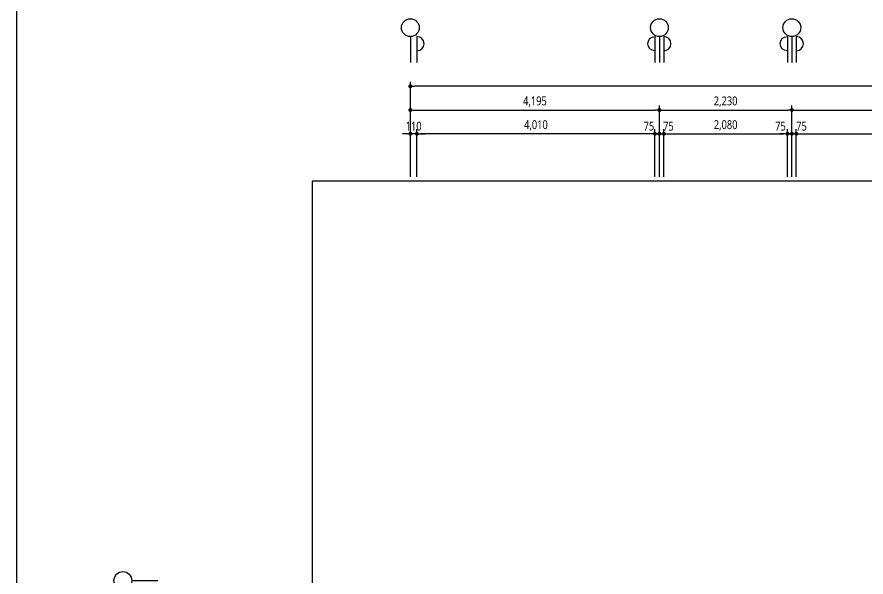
# Model space of a CAD drawing. Header units: millimetres. Extents: x -33000 to 294000, y 0 to 42408.
# Drawn here: x 253235 to 267536, y 18808 to 28242 of the extents above; entities that cross this region are included whole.
import ezdxf

# ---------------------------------------------------------------- set-up
doc = ezdxf.new("R2010")
doc.units = ezdxf.units.MM
doc.header["$LTSCALE"] = 50
doc.layers.add('arch', color=8, linetype='Continuous')
doc.layers.add('DIM', color=7, linetype='Continuous')
doc.layers.add('cloud', color=7, linetype='Continuous', true_color=0xb3ef8f, plot=False)
doc.styles.add('ANU-TEXT 0', font='malgun.ttf', dxfattribs={"width": 0.8})
doc.dimstyles.new('UDIM-외부', dxfattribs={"dimscale": 50, "dimtxt": 3, "dimasz": 1.33, "dimexe": 1.5, "dimexo": 1.5, "dimgap": 1, "dimtad": 1, "dimdec": 0, "dimzin": 0, "dimdsep": 46, "dimlunit": 6, "dimtxsty": 'ANU-TEXT 0', "dimblk": 'DOT', "dimcen": 0.09, "dimdle": 1.5, "dimclrd": 256, "dimclre": 256, "dimclrt": 3, "dimadec": 0, "dimazin": 0, "dimtfac": 1, "dimtdec": 0, "dimtix": 1, "dimtmove": 2, "dimatfit": 3, "dimfxl": 1.5, "dimtolj": 1, "dimtzin": 0, "dimlwd": -1, "dimarcsym": 0})

# ---------------------------------------------------------------- blocks, each defined once
blk = doc.blocks.new('중심')
blk.add_line((-350, 0), (0, 0))
blk.add_circle((-470, 0), 120)
blk = doc.blocks.new('_Dot')
at = {"color": 0, "linetype": 'ByBlock', "lineweight": -2}
blk.add_line((-0.5, 0), (-1, 0), dxfattribs=at)
at = {"color": 0, "linetype": 'ByBlock', "const_width": 0.5}
blk.add_lwpolyline([(-0.25, 0, 1), (0.25, 0, 1)], format="xyb", close=True, dxfattribs=at)
blk = doc.blocks.new('*D314')
at = {"transparency": 16777216}
for p, q in [((4054, 17470), (3987, 17470)), ((4120, 17470), (4195, 17470)), ((4262, 17470), (4328, 17470))]:
    blk.add_line(p, q, dxfattribs=at)
at = {"lineweight": -2, "transparency": 16777216}
for p, q in [((4120, 16745), (4120, 17545)), ((4195, 16745), (4195, 17545))]:
    blk.add_line(p, q, dxfattribs=at)
at = {"layer": 'Defpoints', "color": 0, "transparency": 16777216}
for p in [(4195, 17470), (4120, 16670), (4195, 16670)]:
    blk.add_point(p, dxfattribs=at)
at = {"transparency": 16777216, "xscale": 66.5, "yscale": 66.5, "zscale": 66.5}
blk.add_blockref('_Dot', (4120, 17470), dxfattribs=at)
at = {"transparency": 16777216, "xscale": 66.5, "yscale": 66.5, "zscale": 66.5, "rotation": 180}
blk.add_blockref('_Dot', (4195, 17470), dxfattribs=at)
at = {"transparency": 16777216, "insert": (4018, 17597), "char_height": 150, "attachment_point": 5, "style": 'ANU-TEXT 0'}
blk.add_mtext('\\A1;75', dxfattribs=at)
blk = doc.blocks.new('*D315')
at = {"transparency": 16777216}
for p, q in [((4129, 17470), (4062, 17470)), ((4195, 17470), (4270, 17470)), ((4337, 17470), (4403, 17470))]:
    blk.add_line(p, q, dxfattribs=at)
at = {"lineweight": -2, "transparency": 16777216}
for p, q in [((4195, 16745), (4195, 17545)), ((4270, 16745), (4270, 17545))]:
    blk.add_line(p, q, dxfattribs=at)
at = {"layer": 'Defpoints', "color": 0, "transparency": 16777216}
for p in [(4270, 17470), (4195, 16670), (4270, 16670)]:
    blk.add_point(p, dxfattribs=at)
at = {"transparency": 16777216, "xscale": 66.5, "yscale": 66.5, "zscale": 66.5}
blk.add_blockref('_Dot', (4195, 17470), dxfattribs=at)
at = {"transparency": 16777216, "xscale": 66.5, "yscale": 66.5, "zscale": 66.5, "rotation": 180}
blk.add_blockref('_Dot', (4270, 17470), dxfattribs=at)
at = {"transparency": 16777216, "insert": (4346, 17597), "char_height": 150, "attachment_point": 5, "style": 'ANU-TEXT 0'}
blk.add_mtext('\\A1;75', dxfattribs=at)
blk = doc.blocks.new('*D295')
at = {"lineweight": -2, "transparency": 16777216}
for p, q in [((4270, 16745), (4270, 17545)), ((6350, 16745), (6350, 17545))]:
    blk.add_line(p, q, dxfattribs=at)
at = {"transparency": 16777216}
blk.add_line((4337, 17470), (6284, 17470), dxfattribs=at)
at = {"layer": 'Defpoints', "color": 0, "transparency": 16777216}
for p in [(6350, 17470), (4270, 16670), (6350, 16670)]:
    blk.add_point(p, dxfattribs=at)
at = {"transparency": 16777216, "xscale": 66.5, "yscale": 66.5, "zscale": 66.5, "rotation": 180}
blk.add_blockref('_Dot', (4270, 17470), dxfattribs=at)
at = {"transparency": 16777216, "xscale": 66.5, "yscale": 66.5, "zscale": 66.5}
blk.add_blockref('_Dot', (6350, 17470), dxfattribs=at)
at = {"transparency": 16777216, "insert": (5310, 17610), "char_height": 150, "attachment_point": 5, "style": 'ANU-TEXT 0'}
blk.add_mtext('\\A1;2,080', dxfattribs=at)
blk = doc.blocks.new('*D296')
at = {"transparency": 16777216}
for p, q in [((6284, 17470), (6217, 17470)), ((6350, 17470), (6425, 17470)), ((6492, 17470), (6558, 17470))]:
    blk.add_line(p, q, dxfattribs=at)
at = {"lineweight": -2, "transparency": 16777216}
for p, q in [((6350, 16745), (6350, 17545)), ((6425, 16745), (6425, 17545))]:
    blk.add_line(p, q, dxfattribs=at)
at = {"layer": 'Defpoints', "color": 0, "transparency": 16777216}
for p in [(6425, 17470), (6350, 16670), (6425, 16670)]:
    blk.add_point(p, dxfattribs=at)
at = {"transparency": 16777216, "xscale": 66.5, "yscale": 66.5, "zscale": 66.5}
blk.add_blockref('_Dot', (6350, 17470), dxfattribs=at)
at = {"transparency": 16777216, "xscale": 66.5, "yscale": 66.5, "zscale": 66.5, "rotation": 180}
blk.add_blockref('_Dot', (6425, 17470), dxfattribs=at)
at = {"transparency": 16777216, "insert": (6233, 17597), "char_height": 150, "attachment_point": 5, "style": 'ANU-TEXT 0'}
blk.add_mtext('\\A1;75', dxfattribs=at)
blk = doc.blocks.new('*D297')
at = {"transparency": 16777216}
for p, q in [((6359, 17470), (6292, 17470)), ((6425, 17470), (6500, 17470)), ((6567, 17470), (6633, 17470))]:
    blk.add_line(p, q, dxfattribs=at)
at = {"lineweight": -2, "transparency": 16777216}
for p, q in [((6425, 16745), (6425, 17545)), ((6500, 16745), (6500, 17545))]:
    blk.add_line(p, q, dxfattribs=at)
at = {"layer": 'Defpoints', "color": 0, "transparency": 16777216}
for p in [(6500, 17470), (6425, 16670), (6500, 16670)]:
    blk.add_point(p, dxfattribs=at)
at = {"transparency": 16777216, "xscale": 66.5, "yscale": 66.5, "zscale": 66.5}
blk.add_blockref('_Dot', (6425, 17470), dxfattribs=at)
at = {"transparency": 16777216, "xscale": 66.5, "yscale": 66.5, "zscale": 66.5, "rotation": 180}
blk.add_blockref('_Dot', (6500, 17470), dxfattribs=at)
at = {"transparency": 16777216, "insert": (6588, 17597), "char_height": 150, "attachment_point": 5, "style": 'ANU-TEXT 0'}
blk.add_mtext('\\A1;75', dxfattribs=at)
blk = doc.blocks.new('*D316')
at = {"lineweight": -2, "transparency": 16777216}
for p, q in [((110, 16745), (110, 17545)), ((4120, 16745), (4120, 17545))]:
    blk.add_line(p, q, dxfattribs=at)
at = {"transparency": 16777216}
blk.add_line((4054, 17470), (177, 17470), dxfattribs=at)
at = {"layer": 'Defpoints', "color": 0, "transparency": 16777216}
for p in [(110, 17470), (110, 16670), (4120, 16670)]:
    blk.add_point(p, dxfattribs=at)
at = {"transparency": 16777216, "xscale": 66.5, "yscale": 66.5, "zscale": 66.5, "rotation": 180}
blk.add_blockref('_Dot', (110, 17470), dxfattribs=at)
at = {"transparency": 16777216, "xscale": 66.5, "yscale": 66.5, "zscale": 66.5}
blk.add_blockref('_Dot', (4120, 17470), dxfattribs=at)
at = {"transparency": 16777216, "insert": (2115, 17610), "char_height": 150, "attachment_point": 5, "style": 'ANU-TEXT 0'}
blk.add_mtext('\\A1;4,010', dxfattribs=at)
blk = doc.blocks.new('*D301')
at = {"transparency": 16777216}
for p, q in [((-66, 17470), (-133, 17470)), ((110, 17470), (0, 17470)), ((177, 17470), (243, 17470))]:
    blk.add_line(p, q, dxfattribs=at)
at = {"lineweight": -2, "transparency": 16777216}
for p, q in [((0, 16745), (0, 17545)), ((110, 16745), (110, 17545))]:
    blk.add_line(p, q, dxfattribs=at)
at = {"layer": 'Defpoints', "color": 0, "transparency": 16777216}
for p in [(0, 17470), (0, 16670), (110, 16670)]:
    blk.add_point(p, dxfattribs=at)
at = {"transparency": 16777216, "xscale": 66.5, "yscale": 66.5, "zscale": 66.5}
blk.add_blockref('_Dot', (0, 17470), dxfattribs=at)
at = {"transparency": 16777216, "xscale": 66.5, "yscale": 66.5, "zscale": 66.5, "rotation": 180}
blk.add_blockref('_Dot', (110, 17470), dxfattribs=at)
at = {"transparency": 16777216, "insert": (55, 17598), "char_height": 150, "attachment_point": 5, "style": 'ANU-TEXT 0'}
blk.add_mtext('\\A1;110', dxfattribs=at)
blk = doc.blocks.new('*D317')
at = {"lineweight": -2, "transparency": 16777216}
for p, q in [((0, 16745), (0, 17945)), ((4195, 16745), (4195, 17945))]:
    blk.add_line(p, q, dxfattribs=at)
at = {"transparency": 16777216}
blk.add_line((67, 17870), (4129, 17870), dxfattribs=at)
at = {"layer": 'Defpoints', "color": 0, "transparency": 16777216}
for p in [(4195, 17870), (0, 16670), (4195, 16670)]:
    blk.add_point(p, dxfattribs=at)
at = {"transparency": 16777216, "xscale": 66.5, "yscale": 66.5, "zscale": 66.5, "rotation": 180}
blk.add_blockref('_Dot', (0, 17870), dxfattribs=at)
at = {"transparency": 16777216, "xscale": 66.5, "yscale": 66.5, "zscale": 66.5}
blk.add_blockref('_Dot', (4195, 17870), dxfattribs=at)
at = {"transparency": 16777216, "insert": (2098, 18010), "char_height": 150, "attachment_point": 5, "style": 'ANU-TEXT 0'}
blk.add_mtext('\\A1;4,195', dxfattribs=at)
blk = doc.blocks.new('*D302')
at = {"lineweight": -2, "transparency": 16777216}
for p, q in [((4195, 16745), (4195, 17945)), ((6425, 16745), (6425, 17945))]:
    blk.add_line(p, q, dxfattribs=at)
at = {"transparency": 16777216}
blk.add_line((4262, 17870), (6359, 17870), dxfattribs=at)
at = {"layer": 'Defpoints', "color": 0, "transparency": 16777216}
for p in [(6425, 17870), (4195, 16670), (6425, 16670)]:
    blk.add_point(p, dxfattribs=at)
at = {"transparency": 16777216, "xscale": 66.5, "yscale": 66.5, "zscale": 66.5, "rotation": 180}
blk.add_blockref('_Dot', (4195, 17870), dxfattribs=at)
at = {"transparency": 16777216, "xscale": 66.5, "yscale": 66.5, "zscale": 66.5}
blk.add_blockref('_Dot', (6425, 17870), dxfattribs=at)
at = {"transparency": 16777216, "insert": (5310, 18010), "char_height": 150, "attachment_point": 5, "style": 'ANU-TEXT 0'}
blk.add_mtext('\\A1;2,230', dxfattribs=at)
blk = doc.blocks.new('*D318')
at = {"lineweight": -2, "transparency": 16777216}
for p, q in [((0, 16745), (0, 18345)), ((24160, 16745), (24160, 18345))]:
    blk.add_line(p, q, dxfattribs=at)
at = {"transparency": 16777216}
blk.add_line((24093, 18270), (67, 18270), dxfattribs=at)
at = {"layer": 'Defpoints', "color": 0, "transparency": 16777216}
for p in [(0, 18270), (0, 16670), (24160, 16670)]:
    blk.add_point(p, dxfattribs=at)
at = {"transparency": 16777216, "xscale": 66.5, "yscale": 66.5, "zscale": 66.5, "rotation": 180}
blk.add_blockref('_Dot', (0, 18270), dxfattribs=at)
at = {"transparency": 16777216, "xscale": 66.5, "yscale": 66.5, "zscale": 66.5}
blk.add_blockref('_Dot', (24160, 18270), dxfattribs=at)
at = {"transparency": 16777216, "insert": (12080, 18410), "char_height": 150, "attachment_point": 5, "style": 'ANU-TEXT 0'}
blk.add_mtext('\\A1;24,160', dxfattribs=at)
blk = doc.blocks.new('*D319')
at = {"lineweight": -2, "transparency": 16777216}
for p, q in [((6500, 16745), (6500, 17545)), ((11600, 16745), (11600, 17545))]:
    blk.add_line(p, q, dxfattribs=at)
at = {"transparency": 16777216}
blk.add_line((6567, 17470), (11534, 17470), dxfattribs=at)
at = {"layer": 'Defpoints', "color": 0, "transparency": 16777216}
for p in [(11600, 17470), (6500, 16670), (11600, 16670)]:
    blk.add_point(p, dxfattribs=at)
at = {"transparency": 16777216, "xscale": 66.5, "yscale": 66.5, "zscale": 66.5, "rotation": 180}
blk.add_blockref('_Dot', (6500, 17470), dxfattribs=at)
at = {"transparency": 16777216, "xscale": 66.5, "yscale": 66.5, "zscale": 66.5}
blk.add_blockref('_Dot', (11600, 17470), dxfattribs=at)
at = {"transparency": 16777216, "insert": (9050, 17610), "char_height": 150, "attachment_point": 5, "style": 'ANU-TEXT 0'}
blk.add_mtext('\\A1;5,100', dxfattribs=at)
blk = doc.blocks.new('*D305')
at = {"lineweight": -2, "transparency": 16777216}
for p, q in [((6425, 16745), (6425, 17945)), ((11710, 16745), (11710, 17945))]:
    blk.add_line(p, q, dxfattribs=at)
at = {"transparency": 16777216}
blk.add_line((6492, 17870), (11644, 17870), dxfattribs=at)
at = {"layer": 'Defpoints', "color": 0, "transparency": 16777216}
for p in [(11710, 17870), (6425, 16670), (11710, 16670)]:
    blk.add_point(p, dxfattribs=at)
at = {"transparency": 16777216, "xscale": 66.5, "yscale": 66.5, "zscale": 66.5, "rotation": 180}
blk.add_blockref('_Dot', (6425, 17870), dxfattribs=at)
at = {"transparency": 16777216, "xscale": 66.5, "yscale": 66.5, "zscale": 66.5}
blk.add_blockref('_Dot', (11710, 17870), dxfattribs=at)
at = {"transparency": 16777216, "insert": (9068, 18010), "char_height": 150, "attachment_point": 5, "style": 'ANU-TEXT 0'}
blk.add_mtext('\\A1;5,285', dxfattribs=at)
blk = doc.blocks.new('안목')
blk.add_line((-350, 0), (0, 0))
blk.add_arc((-254, 0), 96, 0, 180)
blk = doc.blocks.new('A$C09b3bb5e')
for name, p, xscale, yscale, zscale, rotation in [('중심', (0, 18670), 1.25, 1.25, 1.25, 270), ('중심', (4195, 18670), 1.25, 1.25, 1.25, 270), ('중심', (6425, 18670), 1.25, 1.25, 1.25, 270), ('안목', (110, 18670), 1.250000000000001, 1.250000000000001, 1.250000000000001, 270), ('안목', (4120, 18670), -1.250000000000004, 1.250000000000004, 1.25, 90), ('안목', (4270, 18670), 1.250000000000001, 1.250000000000001, 1.250000000000001, 270), ('안목', (6350, 18670), -1.250000000000004, 1.250000000000004, 1.25, 90), ('안목', (6500, 18670), 1.250000000000001, 1.250000000000001, 1.250000000000001, 270)]:
    blk.add_blockref(name, p, dxfattribs=dict(xscale=xscale, yscale=yscale, zscale=zscale, rotation=rotation))
at = {"xscale": 1.25, "yscale": 1.25, "zscale": 1.25}
blk.add_blockref('중심', (-4255, 9945.2), dxfattribs=at)
for base, p1, p2, picture, middle in [((0, 18270), (24160, 16670), (0, 16670), '*D318', (12080, 18410.5)), ((4195, 17870), (0, 16670), (4195, 16670), '*D317', (2097.5, 18010.5)), ((6425, 17870), (4195, 16670), (6425, 16670), '*D302', (5310, 18010.1)), ((11710, 17870), (6425, 16670), (11710, 16670), '*D305', (9067.5, 18010.1)), ((0, 17470), (110, 16670), (0, 16670), '*D301', (55, 17597.9)), ((110, 17470), (4120, 16670), (110, 16670), '*D316', (2115, 17610.5)), ((6350, 17470), (4270, 16670), (6350, 16670), '*D295', (5310, 17610.1)), ((11600, 17470), (6500, 16670), (11600, 16670), '*D319', (9050, 17610.5))]:
    dim = blk.add_linear_dim(base=base, p1=p1, p2=p2, dimstyle='UDIM-외부', override={"dimclrd": 256, "dimclre": 256, "dimclrt": 256})
    dim.commit()
    dim.dimension.update_dxf_attribs({"geometry": picture, "text_midpoint": middle})
for base, p1, p2, picture, middle in [((4195, 17470), (4120, 16670), (4195, 16670), '*D314', (4017.7, 17597.5)), ((4270, 17470), (4195, 16670), (4270, 16670), '*D315', (4345.9, 17597.5)), ((6425, 17470), (6350, 16670), (6425, 16670), '*D296', (6232.9, 17597.5)), ((6500, 17470), (6425, 16670), (6500, 16670), '*D297', (6588.4, 17597.5))]:
    dim = blk.add_linear_dim(base=base, p1=p1, p2=p2, dimstyle='UDIM-외부', override={"dimclrd": 256, "dimclre": 256, "dimclrt": 256})
    dim.commit()
    dim.dimension.update_dxf_attribs({"geometry": picture, "text_midpoint": middle, "dimtype": 160})

msp = doc.modelspace()

# ---------------------------------------------------------------- linework, layer by layer
at = {"layer": 'arch'}
msp.add_lwpolyline([(258206.2, 6804.6), (288286.2, 6804.6), (288286.2, 25474.6), (258206.2, 25474.6)], close=True, dxfattribs=at)
at = {"layer": 'cloud'}
msp.add_lwpolyline([(253235, 28850), (289950, 28850), (289950, 909.2), (253235, 909.2)], close=True, dxfattribs=at)

# ---------------------------------------------------------------- block references
at = {"layer": 'DIM'}
msp.add_blockref('A$C09b3bb5e', (259861.2, 8804.6), dxfattribs=at)

doc.saveas('drawing.dxf')
